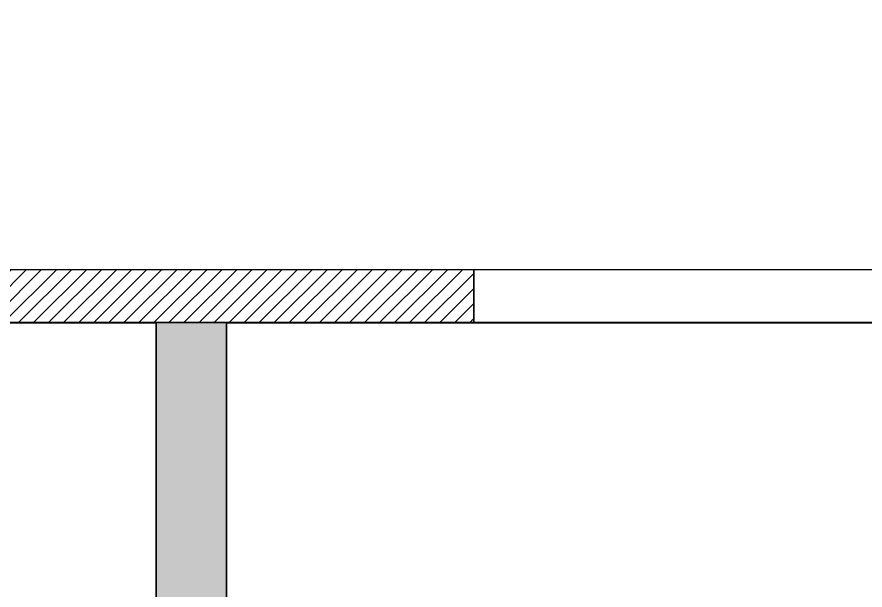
# Model space of a CAD drawing. Extents: x 100 to 738, y -85 to 470.
# Drawn here: x 639.508 to 641.9, y 463.662 to 465.28 of the extents above; entities that cross this region are included whole.
import ezdxf

# ---------------------------------------------------------------- set-up
doc = ezdxf.new("R2010")
doc.units = 0
doc.layers.get('0').update_dxf_attribs({"linetype": 'CONTINUOUS'})
for name, color, linetype in [('ARQ-ALV', 6, 'CONTINUOUS'), ('ARQ-CON', 10, 'CONTINUOUS'), ('ARQ-GES', 4, 'CONTINUOUS'), ('ARQ-PIS', 1, 'CONTINUOUS'), ('GRF-HTC', 253, 'CONTINUOUS')]:
    doc.layers.add(name, color=color, linetype=linetype)

# ---------------------------------------------------------------- blocks, each defined once
blk = doc.blocks.new('BASE ARQ')
at = {"layer": 'ARQ-CON'}
h = blk.add_hatch(dxfattribs=at)
h.set_pattern_fill('_USER', color=256, scale=0.03, angle=45, pattern_type=0)
h.set_pattern_definition([(45, (610.08221, 498.15933), (-0.0212132034, 0.0212132034), [])])
h.paths.add_polyline_path([(748.5288, 486.481), (750.5288, 486.481), (750.5288, 486.331), (748.5288, 486.331)])
at = {"layer": 'GRF-HTC'}
h = blk.add_hatch(color=202, dxfattribs=at)
h.dxf.hatch_style = 1
h.paths.add_polyline_path([(749.6321, 486.331), (749.8309, 486.331), (749.8309, 482.331), (749.6321, 482.331)])
at = {"layer": 'ARQ-ALV'}
for points in [[(748.5288, 486.481), (750.5288, 486.481), (750.5288, 486.331), (748.5288, 486.331)], [(750.5288, 486.481), (752.3398, 486.481), (752.3398, 486.331), (750.5288, 486.331)]]:
    blk.add_lwpolyline(points, close=True, dxfattribs=at)
at = {"layer": 'ARQ-GES'}
blk.add_lwpolyline([(749.6321, 486.331), (749.8309, 486.331), (749.8309, 482.331), (749.6321, 482.331)], close=True, dxfattribs=at)

msp = doc.modelspace()

# ---------------------------------------------------------------- linework, layer by layer
at = {"layer": 'ARQ-PIS'}
msp.add_lwpolyline([(634.8528, 465.2795), (637.7982, 465.2717), (637.7982, 464.4167), (639.9004, 464.4167), (639.9004, 462.5167), (634.8529, 462.5169), (634.8528, 465.2795)], dxfattribs=at)
msp.add_lwpolyline([(640.0993, 464.4167), (645.7282, 464.4167), (645.7282, 462.3311), (640.0993, 462.3173)], close=True, dxfattribs=at)

# ---------------------------------------------------------------- block references
msp.add_blockref('BASE ARQ', (-109.7317, -21.9142))

doc.saveas('drawing.dxf')
